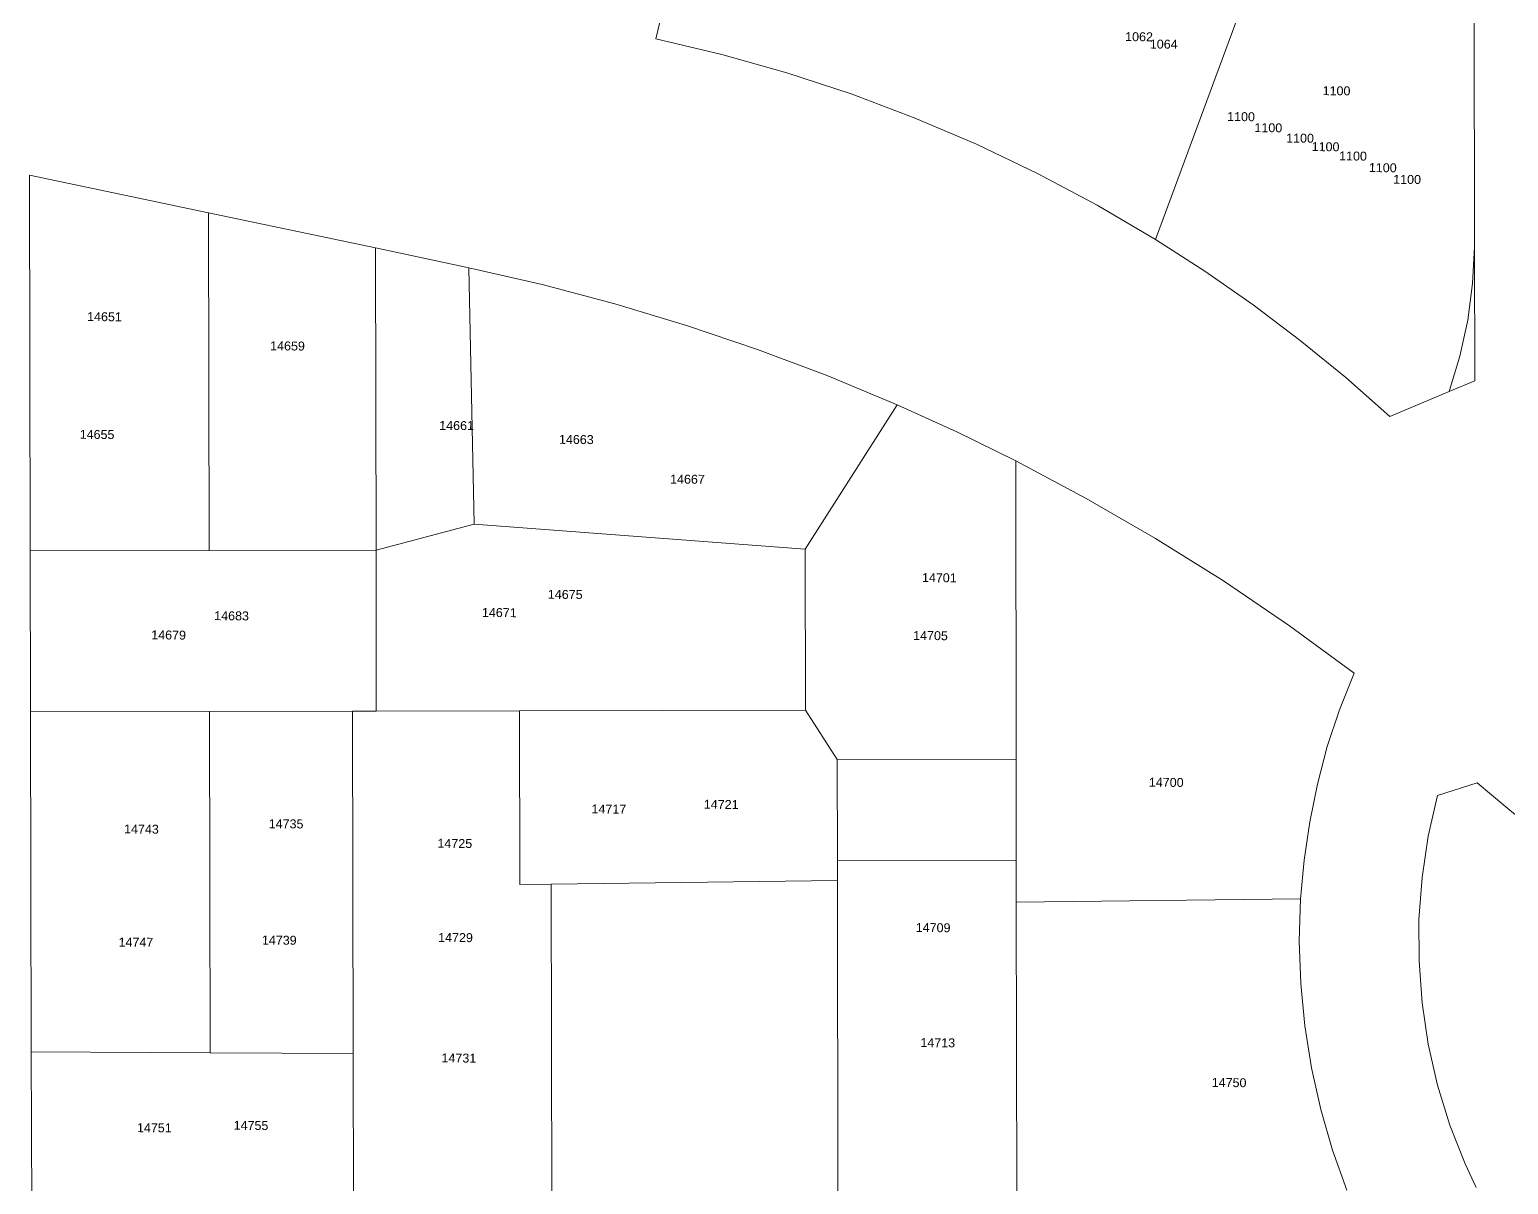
# Model space of a CAD drawing. Header units: feet. Extents: x 2808417 to 2820762, y 948624 to 970780.
# Drawn here: x 2816126 to 2817366, y 961639 to 962607 of the extents above; entities that cross this region are included whole.
import ezdxf
from ezdxf.enums import TextEntityAlignment as Align

# ---------------------------------------------------------------- set-up
doc = ezdxf.new("R2010")
doc.units = ezdxf.units.FT
doc.header["$LTSCALE"] = 0.015
doc.header["$MEASUREMENT"] = 0
doc.layers.add('Dakota County Addresses', color=7, linetype='Continuous')
doc.layers.add('Dakota County Parcels', color=7, linetype='Continuous')
doc.styles.add('Dimensions 100', font='arial.ttf')

# ---------------------------------------------------------------- blocks, each defined once
blk = doc.blocks.new('ACMAP_ANN_TEMPLATE_Dakota County Addresses')
at = {"layer": 'Dakota County Addresses', "style": 'Dimensions 100'}
blk.add_attdef('DakotaCountyAddress', text='', height=50, dxfattribs=at).set_placement((0, 0), align=Align.CENTER)

msp = doc.modelspace()

# ---------------------------------------------------------------- linework, layer by layer
at = {"layer": 'Dakota County Parcels', "lineweight": 5}
for p, q in [((2816650.8, 962599), (2816706.3, 962838.2)), ((2817069.6, 962430.9), (2817154.1, 962658.5)), ((2817337.2, 962424.7), (2817337, 962622.2)), ((2816126.1, 962170), (2816125.5, 962484.9)), ((2816125.5, 962484.9), (2816275.6, 962453.3)), ((2816276.1, 962170.3), (2816275.6, 962453.3)), ((2816275.6, 962453.3), (2816415.6, 962423.8)), ((2816415.6, 962423.8), (2816494, 962407.2)), ((2816416.1, 962170.5), (2816415.6, 962423.8)), ((2817337.4, 962312.5), (2817337.2, 962424.7)), ((2816498.3, 962192.2), (2816494, 962407.2)), ((2817316, 962303.6), (2817337.4, 962312.5)), ((2817266.2, 962282.6), (2817316, 962303.6)), ((2816776, 962171.2), (2816853.1, 962292.3)), ((2816952.8, 961995.3), (2816952.5, 962245.4)), ((2816416.1, 962170.5), (2816498.3, 962192.2)), ((2816498.3, 962192.2), (2816776, 962171.2)), ((2816126.1, 962170), (2816276.1, 962170.3)), ((2816126.4, 962035), (2816126.1, 962170)), ((2816276.1, 962170.3), (2816416.1, 962170.5)), ((2816416.3, 962035.6), (2816416.1, 962170.5)), ((2816776.3, 962036.3), (2816776, 962171.2)), ((2817223.9, 962036.6), (2817236.2, 962067.4)), ((2816126.4, 962035), (2816276.4, 962035.3)), ((2816126.9, 961750), (2816126.4, 962035)), ((2816276.4, 962035.3), (2816396.3, 962035.5)), ((2816276.9, 961749.2), (2816276.4, 962035.3)), ((2816396.3, 962035.5), (2816416.3, 962035.6)), ((2816396.9, 961748.5), (2816396.3, 962035.5)), ((2816416.3, 962035.6), (2816536.3, 962035.8)), ((2816536.3, 962035.8), (2816776.3, 962036.3)), ((2816536.6, 961890.1), (2816536.3, 962035.8)), ((2816776.3, 962036.3), (2816802.9, 961995.1)), ((2816802.9, 961995.1), (2816952.8, 961995.3)), ((2816952.9, 961910.3), (2816952.8, 961995.3)), ((2816803, 961910.1), (2816802.9, 961995.1)), ((2817306.2, 961964.9), (2817339.5, 961975.3)), ((2817339.5, 961975.3), (2817363.5, 961955.2)), ((2816803, 961910.1), (2816952.9, 961910.3)), ((2816803, 961893.5), (2816803, 961910.1)), ((2816953, 961875.3), (2816952.9, 961910.3)), ((2816536.6, 961890.1), (2816563, 961890.5)), ((2816563, 961890.5), (2816803, 961893.5)), ((2816563.4, 961625.5), (2816563, 961890.5)), ((2816803.3, 961628.5), (2816803, 961893.5)), ((2816953, 961875.3), (2817191.4, 961878.3)), ((2816953.3, 961630.5), (2816953, 961875.3)), ((2816126.9, 961750), (2816276.9, 961749.2)), ((2816127.3, 961620.2), (2816126.9, 961750)), ((2816276.9, 961749.2), (2816396.9, 961748.5)), ((2816396.9, 961748.5), (2816397.1, 961623.4)), ((2817329.3, 961656), (2817338.5, 961636.1))]:
    msp.add_line(p, q, dxfattribs=at)
for points in [[(2817069.6, 962430.9), (2817020.8, 962459.6), (2816970.7, 962486.2), (2816919.6, 962510.7), (2816867.4, 962532.9), (2816814.4, 962552.9), (2816760.5, 962570.6), (2816706, 962586), (2816650.8, 962599)], [(2817266.2, 962282.6), (2817229.2, 962315.2), (2817190.9, 962346.3), (2817151.6, 962376), (2817111.1, 962404.2), (2817069.6, 962430.9)], [(2817337.2, 962424.7), (2817335.6, 962393.9), (2817331.6, 962363.3), (2817325, 962333.1), (2817316, 962303.6)], [(2816853.1, 962292.3), (2816794.9, 962316.5), (2816736, 962338.7), (2816676.4, 962358.9), (2816616.2, 962377), (2816555.3, 962393.2), (2816494, 962407.2)], [(2816952.5, 962245.4), (2816903.1, 962269.6), (2816853.1, 962292.3)], [(2817236.2, 962067.4), (2817182.1, 962107), (2817126.6, 962144.7), (2817069.8, 962180.3), (2817011.7, 962213.9), (2816952.5, 962245.4)], [(2817223.9, 962036.6), (2817213.8, 962005.8), (2817205.5, 961974.4), (2817199, 961942.6), (2817194.3, 961910.6), (2817191.4, 961878.3)], [(2817387.7, 961935.1), (2817363.6, 961955.2), (2817363.5, 961955.2), (2817339.5, 961975.3)], [(2817306.2, 961964.9), (2817298.4, 961930.7), (2817293.2, 961896), (2817290.6, 961861), (2817290.7, 961826), (2817293.3, 961791), (2817298.5, 961756.3), (2817306.3, 961722.1), (2817316.6, 961688.6), (2817329.3, 961656)], [(2817363.5, 961955.2), (2817363.6, 961955.2), (2817387.7, 961935.1)], [(2817191.4, 961878.3), (2817190.3, 961842.7), (2817191.5, 961807.1), (2817194.9, 961771.6), (2817200.5, 961736.4), (2817208.3, 961701.7), (2817218.2, 961667.5), (2817230.2, 961634)]]:
    msp.add_lwpolyline(points, dxfattribs=at)

# ---------------------------------------------------------------- block references
at = {"layer": 'Dakota County Addresses', "lineweight": 5, "xscale": 0.15, "yscale": 0.15, "zscale": 0.15, "rotation": 359.5015230000861}
for p, values in [((2817055.9, 962597.1), {'DakotaCountyAddress': '1062'}), ((2817076.6, 962590.9), {'DakotaCountyAddress': '1064'}), ((2817221.5, 962551.8), {'DakotaCountyAddress': '1100'}), ((2817141.4, 962530.1), {'DakotaCountyAddress': '1100'}), ((2817164.3, 962520.8), {'DakotaCountyAddress': '1100'}), ((2817190.9, 962512.1), {'DakotaCountyAddress': '1100'}), ((2817212.3, 962504.9), {'DakotaCountyAddress': '1100'}), ((2817235.3, 962497.1), {'DakotaCountyAddress': '1100'}), ((2817260.3, 962487.3), {'DakotaCountyAddress': '1100'}), ((2817280.7, 962477.5), {'DakotaCountyAddress': '1100'}), ((2816188.3, 962362.4), {'DakotaCountyAddress': '14651'}), ((2816188.3, 962362.4), {'DakotaCountyAddress': '14651'}), ((2816188.3, 962362.4), {'DakotaCountyAddress': '14651'}), ((2816188.3, 962362.4), {'DakotaCountyAddress': '14651'}), ((2816188.3, 962362.4), {'DakotaCountyAddress': '14651'}), ((2816188.3, 962362.4), {'DakotaCountyAddress': '14651'}), ((2816188.3, 962362.4), {'DakotaCountyAddress': '14651'}), ((2816188.3, 962362.4), {'DakotaCountyAddress': '14651'}), ((2816188.3, 962362.4), {'DakotaCountyAddress': '14651'}), ((2816341.8, 962337.9), {'DakotaCountyAddress': '14659'}), ((2816341.8, 962337.9), {'DakotaCountyAddress': '14659'}), ((2816341.8, 962337.9), {'DakotaCountyAddress': '14659'}), ((2816341.8, 962337.9), {'DakotaCountyAddress': '14659'}), ((2816341.8, 962337.9), {'DakotaCountyAddress': '14659'}), ((2816341.8, 962337.9), {'DakotaCountyAddress': '14659'}), ((2816341.8, 962337.9), {'DakotaCountyAddress': '14659'}), ((2816341.8, 962337.9), {'DakotaCountyAddress': '14659'}), ((2816341.8, 962337.9), {'DakotaCountyAddress': '14659'}), ((2816182.1, 962263.7), {'DakotaCountyAddress': '14655'}), ((2816182.1, 962263.7), {'DakotaCountyAddress': '14655'}), ((2816182.1, 962263.7), {'DakotaCountyAddress': '14655'}), ((2816182.1, 962263.7), {'DakotaCountyAddress': '14655'}), ((2816182.1, 962263.7), {'DakotaCountyAddress': '14655'}), ((2816182.1, 962263.7), {'DakotaCountyAddress': '14655'}), ((2816182.1, 962263.7), {'DakotaCountyAddress': '14655'}), ((2816182.1, 962263.7), {'DakotaCountyAddress': '14655'}), ((2816182.1, 962263.7), {'DakotaCountyAddress': '14655'}), ((2816483.6, 962271.2), {'DakotaCountyAddress': '14661'}), ((2816584, 962259.5), {'DakotaCountyAddress': '14663'}), ((2816584, 962259.5), {'DakotaCountyAddress': '14663'}), ((2816584, 962259.5), {'DakotaCountyAddress': '14663'}), ((2816584, 962259.5), {'DakotaCountyAddress': '14663'}), ((2816584, 962259.5), {'DakotaCountyAddress': '14663'}), ((2816584, 962259.5), {'DakotaCountyAddress': '14663'}), ((2816584, 962259.5), {'DakotaCountyAddress': '14663'}), ((2816584, 962259.5), {'DakotaCountyAddress': '14663'}), ((2816584, 962259.5), {'DakotaCountyAddress': '14663'}), ((2816677.2, 962226.2), {'DakotaCountyAddress': '14667'}), ((2816677.2, 962226.2), {'DakotaCountyAddress': '14667'}), ((2816677.2, 962226.2), {'DakotaCountyAddress': '14667'}), ((2816677.2, 962226.2), {'DakotaCountyAddress': '14667'}), ((2816677.2, 962226.2), {'DakotaCountyAddress': '14667'}), ((2816677.2, 962226.2), {'DakotaCountyAddress': '14667'}), ((2816677.2, 962226.2), {'DakotaCountyAddress': '14667'}), ((2816677.2, 962226.2), {'DakotaCountyAddress': '14667'}), ((2816677.2, 962226.2), {'DakotaCountyAddress': '14667'}), ((2816888.4, 962143.6), {'DakotaCountyAddress': '14701'}), ((2816888.4, 962143.6), {'DakotaCountyAddress': '14701'}), ((2816888.4, 962143.6), {'DakotaCountyAddress': '14701'}), ((2816888.4, 962143.6), {'DakotaCountyAddress': '14701'}), ((2816888.4, 962143.6), {'DakotaCountyAddress': '14701'}), ((2816888.4, 962143.6), {'DakotaCountyAddress': '14701'}), ((2816888.4, 962143.6), {'DakotaCountyAddress': '14701'}), ((2816888.4, 962143.6), {'DakotaCountyAddress': '14701'}), ((2816888.4, 962143.6), {'DakotaCountyAddress': '14701'}), ((2816574.7, 962129.6), {'DakotaCountyAddress': '14675'}), ((2816574.7, 962129.6), {'DakotaCountyAddress': '14675'}), ((2816574.7, 962129.6), {'DakotaCountyAddress': '14675'}), ((2816574.7, 962129.6), {'DakotaCountyAddress': '14675'}), ((2816574.7, 962129.6), {'DakotaCountyAddress': '14675'}), ((2816574.7, 962129.6), {'DakotaCountyAddress': '14675'}), ((2816574.7, 962129.6), {'DakotaCountyAddress': '14675'}), ((2816574.7, 962129.6), {'DakotaCountyAddress': '14675'}), ((2816574.7, 962129.6), {'DakotaCountyAddress': '14675'}), ((2816294.9, 962111.7), {'DakotaCountyAddress': '14683'}), ((2816294.9, 962111.7), {'DakotaCountyAddress': '14683'}), ((2816294.9, 962111.7), {'DakotaCountyAddress': '14683'}), ((2816294.9, 962111.7), {'DakotaCountyAddress': '14683'}), ((2816294.9, 962111.7), {'DakotaCountyAddress': '14683'}), ((2816294.9, 962111.7), {'DakotaCountyAddress': '14683'}), ((2816294.9, 962111.7), {'DakotaCountyAddress': '14683'}), ((2816294.9, 962111.7), {'DakotaCountyAddress': '14683'}), ((2816294.9, 962111.7), {'DakotaCountyAddress': '14683'}), ((2816519.4, 962114.4), {'DakotaCountyAddress': '14671'}), ((2816519.4, 962114.4), {'DakotaCountyAddress': '14671'}), ((2816519.4, 962114.4), {'DakotaCountyAddress': '14671'}), ((2816519.4, 962114.4), {'DakotaCountyAddress': '14671'}), ((2816519.4, 962114.4), {'DakotaCountyAddress': '14671'}), ((2816519.4, 962114.4), {'DakotaCountyAddress': '14671'}), ((2816519.4, 962114.4), {'DakotaCountyAddress': '14671'}), ((2816519.4, 962114.4), {'DakotaCountyAddress': '14671'}), ((2816519.4, 962114.4), {'DakotaCountyAddress': '14671'}), ((2816242.1, 962095.6), {'DakotaCountyAddress': '14679'}), ((2816242.1, 962095.6), {'DakotaCountyAddress': '14679'}), ((2816242.1, 962095.6), {'DakotaCountyAddress': '14679'}), ((2816242.1, 962095.6), {'DakotaCountyAddress': '14679'}), ((2816242.1, 962095.6), {'DakotaCountyAddress': '14679'}), ((2816242.1, 962095.6), {'DakotaCountyAddress': '14679'}), ((2816242.1, 962095.6), {'DakotaCountyAddress': '14679'}), ((2816242.1, 962095.6), {'DakotaCountyAddress': '14679'}), ((2816242.1, 962095.6), {'DakotaCountyAddress': '14679'}), ((2816881, 962095.1), {'DakotaCountyAddress': '14705'}), ((2816881, 962095.1), {'DakotaCountyAddress': '14705'}), ((2816881, 962095.1), {'DakotaCountyAddress': '14705'}), ((2816881, 962095.1), {'DakotaCountyAddress': '14705'}), ((2816881, 962095.1), {'DakotaCountyAddress': '14705'}), ((2816881, 962095.1), {'DakotaCountyAddress': '14705'}), ((2816881, 962095.1), {'DakotaCountyAddress': '14705'}), ((2816881, 962095.1), {'DakotaCountyAddress': '14705'}), ((2816881, 962095.1), {'DakotaCountyAddress': '14705'}), ((2817078.7, 961972.1), {'DakotaCountyAddress': '14700'}), ((2817078.7, 961972.1), {'DakotaCountyAddress': '14700'}), ((2816705.5, 961953.6), {'DakotaCountyAddress': '14721'}), ((2816705.5, 961953.6), {'DakotaCountyAddress': '14721'}), ((2816705.5, 961953.6), {'DakotaCountyAddress': '14721'}), ((2816705.5, 961953.6), {'DakotaCountyAddress': '14721'}), ((2816705.5, 961953.6), {'DakotaCountyAddress': '14721'}), ((2816705.5, 961953.6), {'DakotaCountyAddress': '14721'}), ((2816705.5, 961953.6), {'DakotaCountyAddress': '14721'}), ((2816705.5, 961953.6), {'DakotaCountyAddress': '14721'}), ((2816705.5, 961953.6), {'DakotaCountyAddress': '14721'}), ((2816611.3, 961949.7), {'DakotaCountyAddress': '14717'}), ((2816611.3, 961949.7), {'DakotaCountyAddress': '14717'}), ((2816611.3, 961949.7), {'DakotaCountyAddress': '14717'}), ((2816611.3, 961949.7), {'DakotaCountyAddress': '14717'}), ((2816611.3, 961949.7), {'DakotaCountyAddress': '14717'}), ((2816611.3, 961949.7), {'DakotaCountyAddress': '14717'}), ((2816611.3, 961949.7), {'DakotaCountyAddress': '14717'}), ((2816611.3, 961949.7), {'DakotaCountyAddress': '14717'}), ((2816611.3, 961949.7), {'DakotaCountyAddress': '14717'}), ((2816219.3, 961932.9), {'DakotaCountyAddress': '14743'}), ((2816219.3, 961932.9), {'DakotaCountyAddress': '14743'}), ((2816219.3, 961932.9), {'DakotaCountyAddress': '14743'}), ((2816219.3, 961932.9), {'DakotaCountyAddress': '14743'}), ((2816219.3, 961932.9), {'DakotaCountyAddress': '14743'}), ((2816219.3, 961932.9), {'DakotaCountyAddress': '14743'}), ((2816219.3, 961932.9), {'DakotaCountyAddress': '14743'}), ((2816219.3, 961932.9), {'DakotaCountyAddress': '14743'}), ((2816219.3, 961932.9), {'DakotaCountyAddress': '14743'}), ((2816340.6, 961937.3), {'DakotaCountyAddress': '14735'}), ((2816340.6, 961937.3), {'DakotaCountyAddress': '14735'}), ((2816340.6, 961937.3), {'DakotaCountyAddress': '14735'}), ((2816340.6, 961937.3), {'DakotaCountyAddress': '14735'}), ((2816340.6, 961937.3), {'DakotaCountyAddress': '14735'}), ((2816340.6, 961937.3), {'DakotaCountyAddress': '14735'}), ((2816340.6, 961937.3), {'DakotaCountyAddress': '14735'}), ((2816340.6, 961937.3), {'DakotaCountyAddress': '14735'}), ((2816340.6, 961937.3), {'DakotaCountyAddress': '14735'}), ((2816482.1, 961920.9), {'DakotaCountyAddress': '14725'}), ((2816482.1, 961920.9), {'DakotaCountyAddress': '14725'}), ((2816482.1, 961920.9), {'DakotaCountyAddress': '14725'}), ((2816482.1, 961920.9), {'DakotaCountyAddress': '14725'}), ((2816482.1, 961920.9), {'DakotaCountyAddress': '14725'}), ((2816482.1, 961920.9), {'DakotaCountyAddress': '14725'}), ((2816482.1, 961920.9), {'DakotaCountyAddress': '14725'}), ((2816482.1, 961920.9), {'DakotaCountyAddress': '14725'}), ((2816482.1, 961920.9), {'DakotaCountyAddress': '14725'}), ((2816334.9, 961839.8), {'DakotaCountyAddress': '14739'}), ((2816334.9, 961839.8), {'DakotaCountyAddress': '14739'}), ((2816334.9, 961839.8), {'DakotaCountyAddress': '14739'}), ((2816334.9, 961839.8), {'DakotaCountyAddress': '14739'}), ((2816334.9, 961839.8), {'DakotaCountyAddress': '14739'}), ((2816334.9, 961839.8), {'DakotaCountyAddress': '14739'}), ((2816334.9, 961839.8), {'DakotaCountyAddress': '14739'}), ((2816334.9, 961839.8), {'DakotaCountyAddress': '14739'}), ((2816334.9, 961839.8), {'DakotaCountyAddress': '14739'}), ((2816482.7, 961842), {'DakotaCountyAddress': '14729'}), ((2816482.7, 961842), {'DakotaCountyAddress': '14729'}), ((2816482.7, 961842), {'DakotaCountyAddress': '14729'}), ((2816482.7, 961842), {'DakotaCountyAddress': '14729'}), ((2816482.7, 961842), {'DakotaCountyAddress': '14729'}), ((2816482.7, 961842), {'DakotaCountyAddress': '14729'}), ((2816482.7, 961842), {'DakotaCountyAddress': '14729'}), ((2816482.7, 961842), {'DakotaCountyAddress': '14729'}), ((2816482.7, 961842), {'DakotaCountyAddress': '14729'}), ((2816883.2, 961850.3), {'DakotaCountyAddress': '14709'}), ((2816883.2, 961850.3), {'DakotaCountyAddress': '14709'}), ((2816883.2, 961850.3), {'DakotaCountyAddress': '14709'}), ((2816883.2, 961850.3), {'DakotaCountyAddress': '14709'}), ((2816883.2, 961850.3), {'DakotaCountyAddress': '14709'}), ((2816883.2, 961850.3), {'DakotaCountyAddress': '14709'}), ((2816883.2, 961850.3), {'DakotaCountyAddress': '14709'}), ((2816883.2, 961850.3), {'DakotaCountyAddress': '14709'}), ((2816883.2, 961850.3), {'DakotaCountyAddress': '14709'}), ((2816214.7, 961838.1), {'DakotaCountyAddress': '14747'}), ((2816214.7, 961838.1), {'DakotaCountyAddress': '14747'}), ((2816214.7, 961838.1), {'DakotaCountyAddress': '14747'}), ((2816214.7, 961838.1), {'DakotaCountyAddress': '14747'}), ((2816214.7, 961838.1), {'DakotaCountyAddress': '14747'}), ((2816214.7, 961838.1), {'DakotaCountyAddress': '14747'}), ((2816214.7, 961838.1), {'DakotaCountyAddress': '14747'}), ((2816214.7, 961838.1), {'DakotaCountyAddress': '14747'}), ((2816214.7, 961838.1), {'DakotaCountyAddress': '14747'}), ((2816887.1, 961753.8), {'DakotaCountyAddress': '14713'}), ((2816887.1, 961753.8), {'DakotaCountyAddress': '14713'}), ((2816887.1, 961753.8), {'DakotaCountyAddress': '14713'}), ((2816887.1, 961753.8), {'DakotaCountyAddress': '14713'}), ((2816887.1, 961753.8), {'DakotaCountyAddress': '14713'}), ((2816887.1, 961753.8), {'DakotaCountyAddress': '14713'}), ((2816887.1, 961753.8), {'DakotaCountyAddress': '14713'}), ((2816887.1, 961753.8), {'DakotaCountyAddress': '14713'}), ((2816887.1, 961753.8), {'DakotaCountyAddress': '14713'}), ((2816485.5, 961741), {'DakotaCountyAddress': '14731'}), ((2816485.5, 961741), {'DakotaCountyAddress': '14731'}), ((2816485.5, 961741), {'DakotaCountyAddress': '14731'}), ((2816485.5, 961741), {'DakotaCountyAddress': '14731'}), ((2816485.5, 961741), {'DakotaCountyAddress': '14731'}), ((2816485.5, 961741), {'DakotaCountyAddress': '14731'}), ((2816485.5, 961741), {'DakotaCountyAddress': '14731'}), ((2816485.5, 961741), {'DakotaCountyAddress': '14731'}), ((2816485.5, 961741), {'DakotaCountyAddress': '14731'}), ((2817131.4, 961720.4), {'DakotaCountyAddress': '14750'}), ((2816230.1, 961682.5), {'DakotaCountyAddress': '14751'}), ((2816230.1, 961682.5), {'DakotaCountyAddress': '14751'}), ((2816230.1, 961682.5), {'DakotaCountyAddress': '14751'}), ((2816230.1, 961682.5), {'DakotaCountyAddress': '14751'}), ((2816230.1, 961682.5), {'DakotaCountyAddress': '14751'}), ((2816230.1, 961682.5), {'DakotaCountyAddress': '14751'}), ((2816230.1, 961682.5), {'DakotaCountyAddress': '14751'}), ((2816230.1, 961682.5), {'DakotaCountyAddress': '14751'}), ((2816230.1, 961682.5), {'DakotaCountyAddress': '14751'}), ((2816311.2, 961684.5), {'DakotaCountyAddress': '14755'}), ((2816311.2, 961684.5), {'DakotaCountyAddress': '14755'}), ((2816311.2, 961684.5), {'DakotaCountyAddress': '14755'}), ((2816311.2, 961684.5), {'DakotaCountyAddress': '14755'}), ((2816311.2, 961684.5), {'DakotaCountyAddress': '14755'}), ((2816311.2, 961684.5), {'DakotaCountyAddress': '14755'}), ((2816311.2, 961684.5), {'DakotaCountyAddress': '14755'}), ((2816311.2, 961684.5), {'DakotaCountyAddress': '14755'}), ((2816311.2, 961684.5), {'DakotaCountyAddress': '14755'})]:
    msp.add_blockref('ACMAP_ANN_TEMPLATE_Dakota County Addresses', p, dxfattribs=at).add_auto_attribs(values)

doc.saveas('drawing.dxf')
